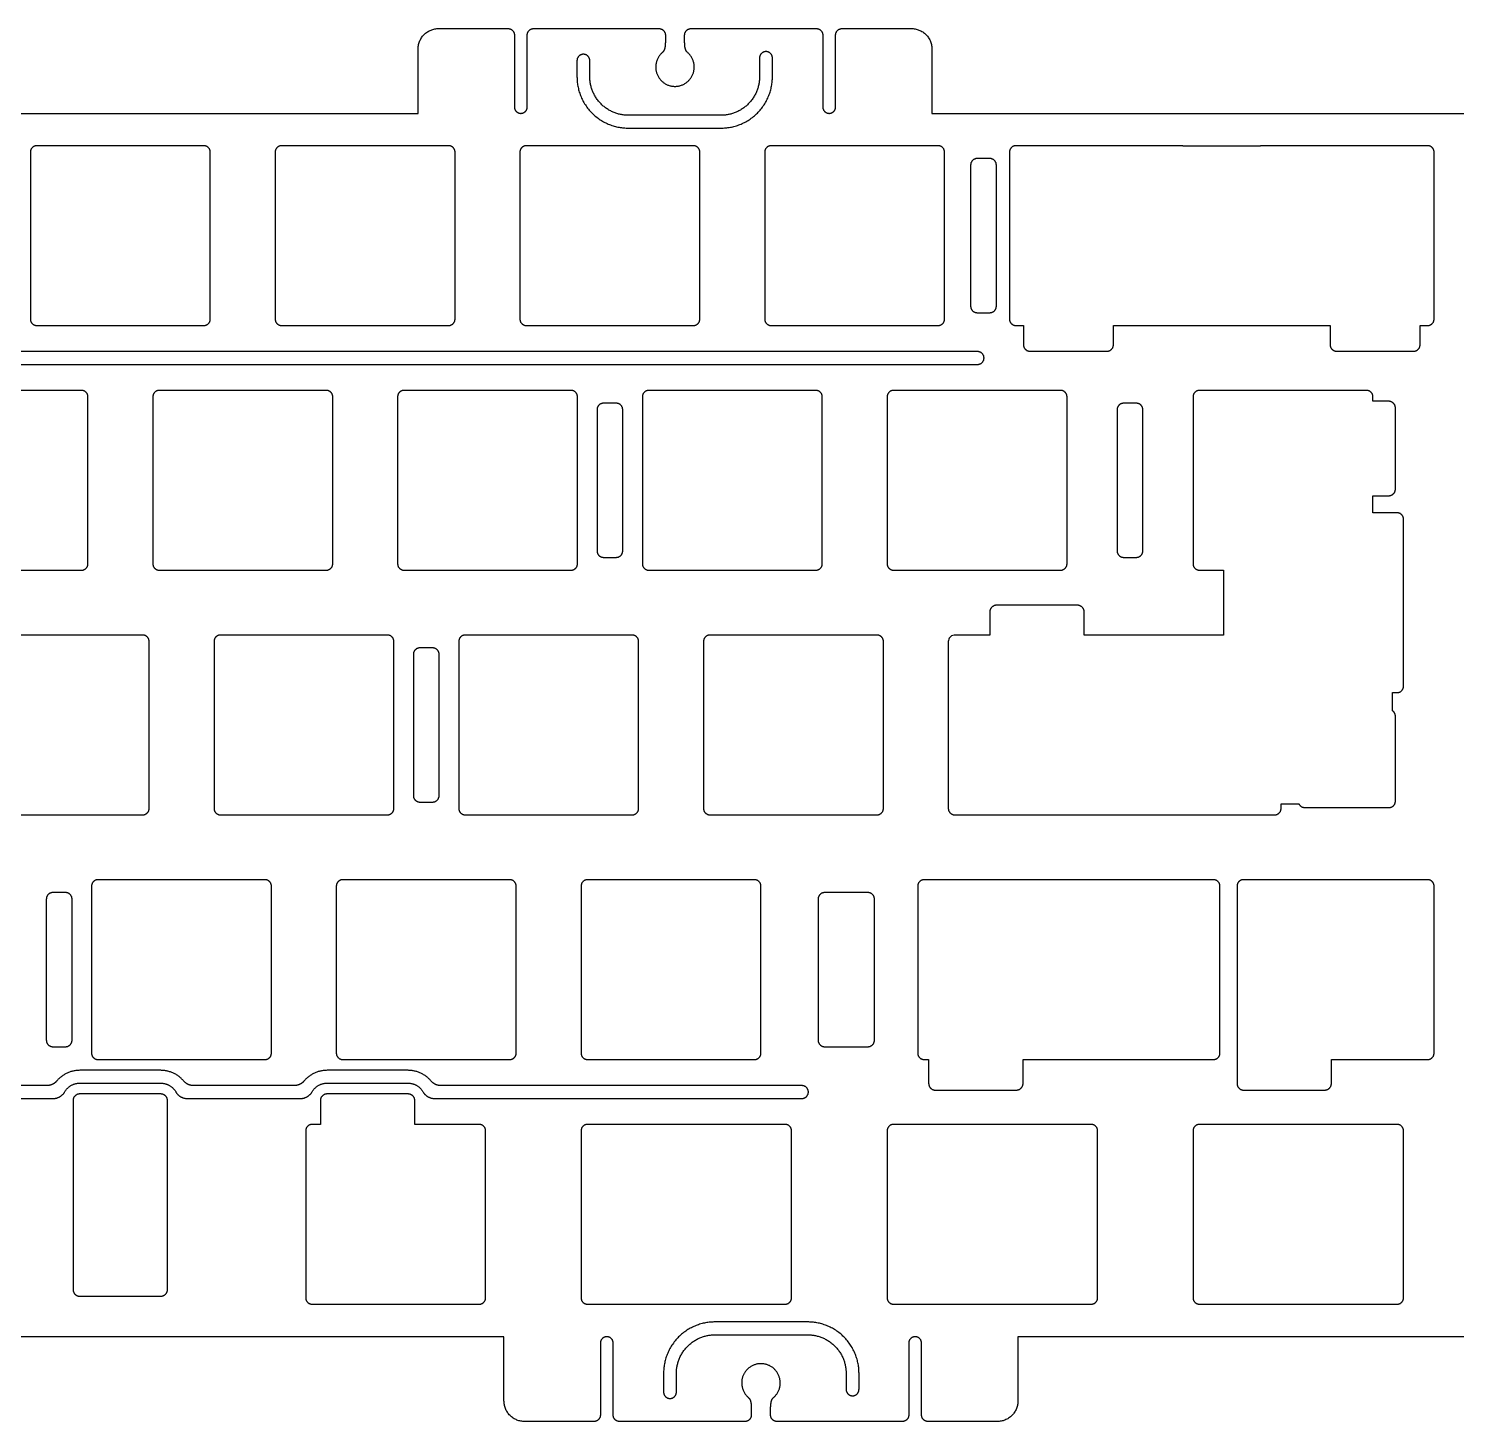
# Model space of a CAD drawing. Header units: millimetres. Extents: x 1 to 349, y 0 to 109.
# Drawn here: x 175 to 286.1, y 0.3 to 108.8 of the extents above; entities that cross this region are included whole.
import ezdxf

# ---------------------------------------------------------------- set-up
doc = ezdxf.new("R2010")
doc.units = ezdxf.units.MM
doc.layers.add('默认', color=7, linetype='Continuous', true_color=0x000000)

msp = doc.modelspace()

# ---------------------------------------------------------------- linework, layer by layer
at = {"layer": '默认', "color": 114, "true_color": 0x139b48}
for points in [[(146, 107.17), (146, 102.17), (205.31, 102.17), (205.31, 107.17)], [(245.31, 107.17), (245.31, 102.17), (303.3, 102.17), (303.3, 107.17)], [(264.84, 99.65), (270.89, 99.65)], [(264.84, 85.65), (270.89, 85.65)], [(280.86, 79.75), (279.63, 79.75), (279.63, 80.1)], [(281.51, 71.07), (279.63, 71.07), (279.63, 72.4), (280.86, 72.4)], [(266.13, 66.6), (268.01, 66.6), (268.01, 61.55)], [(281.16, 55.65), (281.16, 57.07), (281.51, 57.07)], [(272.48, 48.05), (272.48, 48.4), (273.87, 48.4)], [(244.7, 28.5), (245.05, 28.5), (245.05, 26.65)], [(252.4, 26.65), (252.4, 28.5), (267.22, 28.5)], [(276.4, 26.65), (276.4, 28.5), (283.89, 28.5)], [(197.71, 25.3), (197.71, 23.45), (197.07, 23.45)], [(210.07, 23.45), (205.06, 23.45), (205.06, 25.3)], [(197.07, 9.45), (210.07, 9.45)], [(212, 1.92), (212, 6.92), (209.94, 6.92), (197.2, 6.92), (186.31, 6.92), (177.96, 6.92), (90.99, 6.92), (77.84, 6.92), (57.97, 6.92), (57.97, 1.92)], [(294.09, 6.92), (252, 6.92), (252, 1.92)]]:
    msp.add_lwpolyline(points, dxfattribs=at)
for points, weights in [([(205.31, 107.17), (205.31, 108.77), (206.91, 108.77)], [1, 0.707106781187, 1]), ([(212.31, 108.77), (212.81, 108.77), (212.81, 108.27)], [1, 0.707106781187, 1]), ([(213.81, 108.27), (213.81, 108.77), (214.31, 108.77)], [1, 0.707106781185, 1]), ([(224.06, 108.77), (224.56, 108.77), (224.56, 108.27)], [1, 0.70710678119, 1]), ([(226.06, 108.27), (226.06, 108.77), (226.56, 108.77)], [1, 0.707106781186, 1]), ([(236.31, 108.77), (236.81, 108.77), (236.81, 108.27)], [1, 0.707106781186, 1]), ([(237.81, 108.27), (237.81, 108.77), (238.31, 108.77)], [1, 0.707106781187, 1]), ([(243.71, 108.77), (245.31, 108.77), (245.31, 107.17)], [1, 0.707106781187, 1]), ([(218.18, 106.77), (217.68, 106.77), (217.68, 106.27)], [1, 0.707106781186, 1]), ([(218.68, 106.27), (218.68, 106.77), (218.18, 106.77)], [1, 0.707106781186, 1]), ([(217.68, 105.02), (217.68, 101.02), (221.68, 101.02)], [1, 0.707106781189, 1]), ([(221.68, 102.02), (218.68, 102.02), (218.68, 105.02)], [1, 0.707106781189, 1]), ([(228.89, 101.02), (232.89, 101.02), (232.89, 105.02)], [1, 0.707106781184, 1]), ([(231.89, 105.02), (231.89, 102.02), (228.89, 102.02)], [1, 0.707106781184, 1]), ([(175.64, 99.65), (175.14, 99.65), (175.14, 99.15)], [1, 0.707106781187, 1]), ([(189.14, 99.15), (189.14, 99.65), (188.64, 99.65)], [1, 0.707106781189, 1]), ([(194.69, 99.65), (194.19, 99.65), (194.19, 99.15)], [1, 0.707106781186, 1]), ([(208.19, 99.15), (208.19, 99.65), (207.69, 99.65)], [1, 0.707106781186, 1]), ([(213.74, 99.65), (213.24, 99.65), (213.24, 99.15)], [1, 0.707106781186, 1]), ([(227.24, 99.15), (227.24, 99.65), (226.74, 99.65)], [1, 0.707106781188, 1]), ([(232.79, 99.65), (232.29, 99.65), (232.29, 99.15)], [1, 0.707106781187, 1]), ([(246.29, 99.15), (246.29, 99.65), (245.79, 99.65)], [1, 0.707106781189, 1]), ([(251.84, 99.65), (251.34, 99.65), (251.34, 99.15)], [1, 0.707106781186, 1]), ([(284.39, 99.15), (284.39, 99.65), (283.89, 99.65)], [1, 0.707106781189, 1]), ([(248.82, 98.65), (248.32, 98.65), (248.32, 98.15)], [1, 0.707106781186, 1]), ([(250.32, 98.15), (250.32, 98.65), (249.82, 98.65)], [1, 0.707106781186, 1]), ([(248.32, 87.15), (248.32, 86.65), (248.82, 86.65)], [1, 0.707106781186, 1]), ([(249.82, 86.65), (250.32, 86.65), (250.32, 87.15)], [1, 0.707106781186, 1]), ([(175.14, 86.15), (175.14, 85.65), (175.64, 85.65)], [1, 0.707106781185, 1]), ([(188.64, 85.65), (189.14, 85.65), (189.14, 86.15)], [1, 0.707106781186, 1]), ([(194.19, 86.15), (194.19, 85.65), (194.69, 85.65)], [1, 0.707106781184, 1]), ([(207.69, 85.65), (208.19, 85.65), (208.19, 86.15)], [1, 0.707106781186, 1]), ([(213.24, 86.15), (213.24, 85.65), (213.74, 85.65)], [1, 0.707106781186, 1]), ([(226.74, 85.65), (227.24, 85.65), (227.24, 86.15)], [1, 0.707106781185, 1]), ([(232.29, 86.15), (232.29, 85.65), (232.79, 85.65)], [1, 0.707106781188, 1]), ([(245.79, 85.65), (246.29, 85.65), (246.29, 86.15)], [1, 0.707106781187, 1]), ([(251.34, 86.15), (251.34, 85.65), (251.84, 85.65)], [1, 0.707106781186, 1]), ([(283.89, 85.65), (284.39, 85.65), (284.39, 86.15)], [1, 0.707106781187, 1]), ([(252.43, 84.15), (252.43, 83.65), (252.93, 83.65)], [1, 0.707106781183, 1]), ([(258.93, 83.65), (259.43, 83.65), (259.43, 84.15)], [1, 0.707106781189, 1]), ([(276.3, 84.15), (276.3, 83.65), (276.8, 83.65)], [1, 0.707106781185, 1]), ([(282.8, 83.65), (283.3, 83.65), (283.3, 84.15)], [1, 0.707106781188, 1]), ([(179.62, 80.1), (179.62, 80.6), (179.12, 80.6)], [1, 0.707106781187, 1]), ([(185.17, 80.6), (184.67, 80.6), (184.67, 80.1)], [1, 0.707106781186, 1]), ([(198.67, 80.1), (198.67, 80.6), (198.17, 80.6)], [1, 0.707106781187, 1]), ([(204.22, 80.6), (203.72, 80.6), (203.72, 80.1)], [1, 0.707106781186, 1]), ([(217.72, 80.1), (217.72, 80.6), (217.22, 80.6)], [1, 0.707106781188, 1]), ([(223.27, 80.6), (222.77, 80.6), (222.77, 80.1)], [1, 0.707106781187, 1]), ([(236.77, 80.1), (236.77, 80.6), (236.27, 80.6)], [1, 0.707106781189, 1]), ([(242.32, 80.6), (241.82, 80.6), (241.82, 80.1)], [1, 0.707106781184, 1]), ([(255.82, 80.1), (255.82, 80.6), (255.32, 80.6)], [1, 0.707106781188, 1]), ([(266.13, 80.6), (265.63, 80.6), (265.63, 80.1)], [1, 0.707106781186, 1]), ([(279.63, 80.1), (279.63, 80.6), (279.13, 80.6)], [1, 0.707106781187, 1]), ([(219.74, 79.6), (219.24, 79.6), (219.24, 79.1)], [1, 0.707106781186, 1]), ([(221.24, 79.1), (221.24, 79.6), (220.74, 79.6)], [1, 0.707106781186, 1]), ([(260.22, 79.6), (259.72, 79.6), (259.72, 79.1)], [1, 0.707106781184, 1]), ([(261.72, 79.1), (261.72, 79.6), (261.22, 79.6)], [1, 0.707106781187, 1]), ([(281.38, 79.22), (281.38, 79.75), (280.86, 79.75)], [1, 0.70710678119, 1]), ([(280.86, 72.4), (281.38, 72.4), (281.38, 72.92)], [1, 0.707106781184, 1]), ([(282.01, 70.57), (282.01, 71.07), (281.51, 71.07)], [1, 0.707106781184, 1]), ([(219.24, 68.1), (219.24, 67.6), (219.74, 67.6)], [1, 0.707106781187, 1]), ([(220.74, 67.6), (221.24, 67.6), (221.24, 68.1)], [1, 0.707106781186, 1]), ([(259.72, 68.1), (259.72, 67.6), (260.22, 67.6)], [1, 0.707106781188, 1]), ([(261.22, 67.6), (261.72, 67.6), (261.72, 68.1)], [1, 0.707106781186, 1]), ([(179.12, 66.6), (179.62, 66.6), (179.62, 67.1)], [1, 0.707106781185, 1]), ([(184.67, 67.1), (184.67, 66.6), (185.17, 66.6)], [1, 0.707106781186, 1]), ([(198.17, 66.6), (198.67, 66.6), (198.67, 67.1)], [1, 0.707106781185, 1]), ([(203.72, 67.1), (203.72, 66.6), (204.22, 66.6)], [1, 0.707106781184, 1]), ([(217.22, 66.6), (217.72, 66.6), (217.72, 67.1)], [1, 0.707106781188, 1]), ([(222.77, 67.1), (222.77, 66.6), (223.27, 66.6)], [1, 0.707106781183, 1]), ([(236.27, 66.6), (236.77, 66.6), (236.77, 67.1)], [1, 0.707106781186, 1]), ([(241.82, 67.1), (241.82, 66.6), (242.32, 66.6)], [1, 0.707106781185, 1]), ([(255.32, 66.6), (255.82, 66.6), (255.82, 67.1)], [1, 0.707106781186, 1]), ([(265.63, 67.1), (265.63, 66.6), (266.13, 66.6)], [1, 0.707106781185, 1]), ([(250.33, 63.87), (249.81, 63.87), (249.81, 63.35)], [1, 0.707106781182, 1]), ([(257.16, 63.35), (257.16, 63.87), (256.63, 63.87)], [1, 0.707106781188, 1]), ([(184.38, 61.05), (184.38, 61.55), (183.88, 61.55)], [1, 0.707106781186, 1]), ([(189.93, 61.55), (189.43, 61.55), (189.43, 61.05)], [1, 0.707106781187, 1]), ([(203.43, 61.05), (203.43, 61.55), (202.93, 61.55)], [1, 0.707106781186, 1]), ([(208.98, 61.55), (208.48, 61.55), (208.48, 61.05)], [1, 0.707106781187, 1]), ([(222.48, 61.05), (222.48, 61.55), (221.98, 61.55)], [1, 0.707106781186, 1]), ([(228.03, 61.55), (227.53, 61.55), (227.53, 61.05)], [1, 0.707106781186, 1]), ([(241.53, 61.05), (241.53, 61.55), (241.03, 61.55)], [1, 0.707106781187, 1]), ([(205.45, 60.55), (204.95, 60.55), (204.95, 60.05)], [1, 0.707106781186, 1]), ([(206.95, 60.05), (206.95, 60.55), (206.45, 60.55)], [1, 0.707106781187, 1]), ([(281.51, 57.07), (282.01, 57.07), (282.01, 57.57)], [1, 0.707106781188, 1]), ([(281.38, 55.22), (281.38, 55.5), (281.16, 55.65)], [1, 0.885846380322, 1]), ([(204.95, 49.05), (204.95, 48.55), (205.45, 48.55)], [1, 0.707106781186, 1]), ([(206.45, 48.55), (206.95, 48.55), (206.95, 49.05)], [1, 0.707106781187, 1]), ([(183.88, 47.55), (184.38, 47.55), (184.38, 48.05)], [1, 0.707106781185, 1]), ([(189.43, 48.05), (189.43, 47.55), (189.93, 47.55)], [1, 0.707106781186, 1]), ([(202.93, 47.55), (203.43, 47.55), (203.43, 48.05)], [1, 0.707106781187, 1]), ([(208.48, 48.05), (208.48, 47.55), (208.98, 47.55)], [1, 0.707106781186, 1]), ([(221.98, 47.55), (222.48, 47.55), (222.48, 48.05)], [1, 0.707106781186, 1]), ([(227.53, 48.05), (227.53, 47.55), (228.03, 47.55)], [1, 0.707106781183, 1]), ([(241.03, 47.55), (241.53, 47.55), (241.53, 48.05)], [1, 0.707106781186, 1]), ([(246.58, 48.05), (246.58, 47.55), (247.08, 47.55)], [1, 0.70710678119, 1]), ([(271.98, 47.55), (272.48, 47.55), (272.48, 48.05)], [1, 0.707106781188, 1]), ([(273.87, 48.4), (274.02, 48.12), (274.33, 48.12)], [1, 0.859274333929, 1]), ([(280.88, 48.12), (281.38, 48.12), (281.38, 48.62)], [1, 0.707106781188, 1]), ([(180.4, 42.5), (179.9, 42.5), (179.9, 42)], [1, 0.707106781188, 1]), ([(193.9, 42), (193.9, 42.5), (193.4, 42.5)], [1, 0.70710678119, 1]), ([(199.45, 42.5), (198.95, 42.5), (198.95, 42)], [1, 0.707106781186, 1]), ([(212.95, 42), (212.95, 42.5), (212.45, 42.5)], [1, 0.707106781189, 1]), ([(218.5, 42.5), (218, 42.5), (218, 42)], [1, 0.707106781185, 1]), ([(232, 42), (232, 42.5), (231.5, 42.5)], [1, 0.707106781188, 1]), ([(244.7, 42.5), (244.2, 42.5), (244.2, 42)], [1, 0.707106781186, 1]), ([(267.72, 42), (267.72, 42.5), (267.22, 42.5)], [1, 0.707106781187, 1]), ([(269.55, 42.5), (269.05, 42.5), (269.05, 42)], [1, 0.707106781189, 1]), ([(284.39, 42), (284.39, 42.5), (283.89, 42.5)], [1, 0.707106781187, 1]), ([(176.88, 41.5), (176.38, 41.5), (176.38, 41)], [1, 0.707106781187, 1]), ([(178.38, 41), (178.38, 41.5), (177.88, 41.5)], [1, 0.707106781186, 1]), ([(236.95, 41.5), (236.45, 41.5), (236.45, 41)], [1, 0.707106781187, 1]), ([(240.83, 41), (240.83, 41.5), (240.33, 41.5)], [1, 0.707106781188, 1]), ([(176.38, 30), (176.38, 29.5), (176.88, 29.5)], [1, 0.707106781187, 1]), ([(177.88, 29.5), (178.38, 29.5), (178.38, 30)], [1, 0.707106781187, 1]), ([(179.9, 29), (179.9, 28.5), (180.4, 28.5)], [1, 0.707106781185, 1]), ([(193.4, 28.5), (193.9, 28.5), (193.9, 29)], [1, 0.707106781188, 1]), ([(198.95, 29), (198.95, 28.5), (199.45, 28.5)], [1, 0.707106781184, 1]), ([(212.45, 28.5), (212.95, 28.5), (212.95, 29)], [1, 0.707106781185, 1]), ([(218, 29), (218, 28.5), (218.5, 28.5)], [1, 0.707106781184, 1]), ([(231.5, 28.5), (232, 28.5), (232, 29)], [1, 0.707106781185, 1]), ([(236.45, 30), (236.45, 29.5), (236.95, 29.5)], [1, 0.707106781186, 1]), ([(240.33, 29.5), (240.83, 29.5), (240.83, 30)], [1, 0.707106781189, 1]), ([(244.2, 29), (244.2, 28.5), (244.7, 28.5)], [1, 0.707106781184, 1]), ([(267.22, 28.5), (267.72, 28.5), (267.72, 29)], [1, 0.707106781177, 1]), ([(283.89, 28.5), (284.39, 28.5), (284.39, 29)], [1, 0.707106781188, 1]), ([(177.18, 26.82), (176.88, 26.47), (176.42, 26.47)], [1, 0.907435902264, 1]), ([(178.98, 27.66), (177.89, 27.66), (177.18, 26.82)], [1, 0.907435902264, 1]), ([(187.08, 26.82), (186.38, 27.66), (185.28, 27.66)], [1, 0.907435902264, 1]), ([(187.85, 26.47), (187.38, 26.47), (187.08, 26.82)], [1, 0.907435902263, 1]), ([(196.43, 26.82), (196.13, 26.47), (195.67, 26.47)], [1, 0.907435902263, 1]), ([(198.23, 27.66), (197.14, 27.66), (196.43, 26.82)], [1, 0.907435902264, 1]), ([(206.33, 26.82), (205.62, 27.66), (204.53, 27.66)], [1, 0.907435902263, 1]), ([(207.09, 26.47), (206.63, 26.47), (206.33, 26.82)], [1, 0.907435902264, 1]), ([(176.93, 25.47), (177.51, 25.47), (177.8, 25.97)], [1, 0.865268553555, 1]), ([(177.8, 25.97), (178.19, 26.66), (178.98, 26.66)], [1, 0.865268553556, 1]), ([(178.98, 25.82), (178.46, 25.82), (178.46, 25.3)], [1, 0.707106781187, 1]), ([(185.28, 26.66), (186.07, 26.66), (186.47, 25.97)], [1, 0.865268553556, 1]), ([(185.81, 25.3), (185.81, 25.82), (185.28, 25.82)], [1, 0.707106781187, 1]), ([(186.47, 25.97), (186.75, 25.47), (187.33, 25.47)], [1, 0.865268553555, 1]), ([(196.18, 25.47), (196.76, 25.47), (197.05, 25.97)], [1, 0.865268553555, 1]), ([(197.05, 25.97), (197.44, 26.66), (198.23, 26.66)], [1, 0.865268553556, 1]), ([(198.23, 25.82), (197.71, 25.82), (197.71, 25.3)], [1, 0.707106781186, 1]), ([(204.53, 26.66), (205.32, 26.66), (205.71, 25.97)], [1, 0.865268553556, 1]), ([(205.06, 25.3), (205.06, 25.82), (204.53, 25.82)], [1, 0.707106781187, 1]), ([(205.71, 25.97), (206, 25.47), (206.58, 25.47)], [1, 0.865268553554, 1]), ([(245.05, 26.65), (245.05, 26.12), (245.57, 26.12)], [1, 0.707106781182, 1]), ([(251.87, 26.12), (252.4, 26.12), (252.4, 26.65)], [1, 0.707106781189, 1]), ([(269.05, 26.65), (269.05, 26.12), (269.57, 26.12)], [1, 0.707106781189, 1]), ([(275.87, 26.12), (276.4, 26.12), (276.4, 26.65)], [1, 0.707106781185, 1]), ([(197.07, 23.45), (196.57, 23.45), (196.57, 22.95)], [1, 0.707106781187, 1]), ([(210.57, 22.95), (210.57, 23.45), (210.07, 23.45)], [1, 0.707106781187, 1]), ([(218.5, 23.45), (218, 23.45), (218, 22.95)], [1, 0.707106781188, 1]), ([(234.38, 22.95), (234.38, 23.45), (233.88, 23.45)], [1, 0.707106781186, 1]), ([(242.32, 23.45), (241.82, 23.45), (241.82, 22.95)], [1, 0.707106781183, 1]), ([(258.2, 22.95), (258.2, 23.45), (257.7, 23.45)], [1, 0.707106781184, 1]), ([(266.13, 23.45), (265.63, 23.45), (265.63, 22.95)], [1, 0.707106781188, 1]), ([(282.01, 22.95), (282.01, 23.45), (281.51, 23.45)], [1, 0.707106781186, 1]), ([(178.46, 10.6), (178.46, 10.07), (178.98, 10.07)], [1, 0.707106781187, 1]), ([(185.28, 10.07), (185.81, 10.07), (185.81, 10.6)], [1, 0.707106781185, 1]), ([(196.57, 9.95), (196.57, 9.45), (197.07, 9.45)], [1, 0.707106781185, 1]), ([(210.07, 9.45), (210.57, 9.45), (210.57, 9.95)], [1, 0.707106781185, 1]), ([(218, 9.95), (218, 9.45), (218.5, 9.45)], [1, 0.707106781184, 1]), ([(233.88, 9.45), (234.38, 9.45), (234.38, 9.95)], [1, 0.707106781184, 1]), ([(241.82, 9.95), (241.82, 9.45), (242.32, 9.45)], [1, 0.707106781181, 1]), ([(257.7, 9.45), (258.2, 9.45), (258.2, 9.95)], [1, 0.707106781182, 1]), ([(265.63, 9.95), (265.63, 9.45), (266.13, 9.45)], [1, 0.707106781187, 1]), ([(281.51, 9.45), (282.01, 9.45), (282.01, 9.95)], [1, 0.707106781184, 1]), ([(228.42, 8.07), (224.42, 8.07), (224.42, 4.07)], [1, 0.707106781184, 1]), ([(239.63, 4.07), (239.63, 8.07), (235.63, 8.07)], [1, 0.707106781189, 1]), ([(225.42, 4.07), (225.42, 7.07), (228.42, 7.07)], [1, 0.707106781184, 1]), ([(235.63, 7.07), (238.63, 7.07), (238.63, 4.07)], [1, 0.707106781189, 1]), ([(238.63, 2.82), (238.63, 2.32), (239.13, 2.32)], [1, 0.707106781187, 1]), ([(239.13, 2.32), (239.63, 2.32), (239.63, 2.82)], [1, 0.707106781187, 1]), ([(213.6, 0.32), (212, 0.32), (212, 1.92)], [1, 0.707106781188, 1]), ([(252, 1.92), (252, 0.32), (250.4, 0.32)], [1, 0.707106781187, 1]), ([(219.5, 0.82), (219.5, 0.32), (219, 0.32)], [1, 0.707106781186, 1]), ([(221, 0.32), (220.5, 0.32), (220.5, 0.82)], [1, 0.707106781187, 1]), ([(231.25, 0.82), (231.25, 0.32), (230.75, 0.32)], [1, 0.707106781188, 1]), ([(233.25, 0.32), (232.75, 0.32), (232.75, 0.82)], [1, 0.70710678119, 1]), ([(243.5, 0.82), (243.5, 0.32), (243, 0.32)], [1, 0.707106781186, 1]), ([(245, 0.32), (244.5, 0.32), (244.5, 0.82)], [1, 0.707106781186, 1])]:
    msp.add_rational_spline(points, weights, degree=2, dxfattribs=at)
for points, degree in [([(206.91, 108.77), (208.71, 108.77), (210.51, 108.77), (212.31, 108.77)], 3), ([(212.81, 108.27), (212.81, 106.41), (212.81, 104.54), (212.81, 102.67)], 3), ([(213.81, 102.67), (213.81, 104.54), (213.81, 106.41), (213.81, 108.27)], 3), ([(214.31, 108.77), (217.56, 108.77), (220.81, 108.77), (224.06, 108.77)], 3), ([(224.56, 108.27), (224.56, 108.11), (224.56, 107.94), (224.56, 107.77)], 3), ([(226.06, 107.77), (226.06, 107.94), (226.06, 108.11), (226.06, 108.27)], 3), ([(226.56, 108.77), (229.81, 108.77), (233.06, 108.77), (236.31, 108.77)], 3), ([(236.81, 108.27), (236.81, 106.41), (236.81, 104.54), (236.81, 102.67)], 3), ([(237.81, 102.67), (237.81, 104.54), (237.81, 106.41), (237.81, 108.27)], 3), ([(238.31, 108.77), (240.11, 108.77), (241.91, 108.77), (243.71, 108.77)], 3), ([(217.68, 106.27), (217.68, 105.65), (217.68, 105.02)], 2), ([(218.68, 105.02), (218.68, 105.65), (218.68, 106.27)], 2), ([(231.89, 106.48), (231.89, 105.75), (231.89, 105.02)], 2), ([(232.89, 105.02), (232.89, 105.75), (232.89, 106.48)], 2), ([(228.89, 102.02), (225.28, 102.02), (221.68, 102.02)], 2), ([(221.68, 101.02), (225.28, 101.02), (228.89, 101.02)], 2), ([(175.14, 99.15), (175.14, 92.65), (175.14, 86.15)], 2), ([(188.64, 99.65), (182.14, 99.65), (175.64, 99.65)], 2), ([(189.14, 86.15), (189.14, 92.65), (189.14, 99.15)], 2), ([(194.19, 99.15), (194.19, 92.65), (194.19, 86.15)], 2), ([(207.69, 99.65), (201.19, 99.65), (194.69, 99.65)], 2), ([(208.19, 86.15), (208.19, 92.65), (208.19, 99.15)], 2), ([(213.24, 99.15), (213.24, 92.65), (213.24, 86.15)], 2), ([(226.74, 99.65), (220.24, 99.65), (213.74, 99.65)], 2), ([(227.24, 86.15), (227.24, 92.65), (227.24, 99.15)], 2), ([(232.29, 99.15), (232.29, 92.65), (232.29, 86.15)], 2), ([(245.79, 99.65), (239.29, 99.65), (232.79, 99.65)], 2), ([(246.29, 86.15), (246.29, 92.65), (246.29, 99.15)], 2), ([(251.34, 99.15), (251.34, 92.65), (251.34, 86.15)], 2), ([(264.84, 99.65), (258.34, 99.65), (251.84, 99.65)], 2), ([(283.89, 99.65), (277.39, 99.65), (270.89, 99.65)], 2), ([(284.39, 86.15), (284.39, 92.65), (284.39, 99.15)], 2), ([(248.32, 98.15), (248.32, 92.65), (248.32, 87.15)], 2), ([(249.82, 98.65), (249.32, 98.65), (248.82, 98.65)], 2), ([(250.32, 87.15), (250.32, 92.65), (250.32, 98.15)], 2), ([(175.64, 85.65), (182.14, 85.65), (188.64, 85.65)], 2), ([(194.69, 85.65), (201.19, 85.65), (207.69, 85.65)], 2), ([(213.74, 85.65), (220.24, 85.65), (226.74, 85.65)], 2), ([(232.79, 85.65), (239.29, 85.65), (245.79, 85.65)], 2), ([(248.82, 86.65), (249.32, 86.65), (249.82, 86.65)], 2), ([(251.84, 85.65), (252.13, 85.65), (252.43, 85.65)], 2), ([(252.43, 85.65), (252.43, 84.9), (252.43, 84.15)], 2), ([(259.43, 84.15), (259.43, 84.9), (259.43, 85.65)], 2), ([(259.43, 85.65), (262.13, 85.65), (264.84, 85.65)], 2), ([(270.89, 85.65), (273.6, 85.65), (276.3, 85.65)], 2), ([(276.3, 85.65), (276.3, 84.9), (276.3, 84.15)], 2), ([(283.3, 84.15), (283.3, 84.9), (283.3, 85.65)], 2), ([(283.3, 85.65), (283.6, 85.65), (283.89, 85.65)], 2), ([(248.86, 83.62), (134.79, 83.62), (20.72, 83.62)], 2), ([(252.93, 83.65), (255.93, 83.65), (258.93, 83.65)], 2), ([(276.8, 83.65), (279.8, 83.65), (282.8, 83.65)], 2), ([(20.72, 82.62), (134.79, 82.62), (248.86, 82.62)], 2), ([(179.12, 80.6), (172.62, 80.6), (166.12, 80.6)], 2), ([(179.62, 67.1), (179.62, 73.6), (179.62, 80.1)], 2), ([(184.67, 80.1), (184.67, 73.6), (184.67, 67.1)], 2), ([(198.17, 80.6), (191.67, 80.6), (185.17, 80.6)], 2), ([(198.67, 67.1), (198.67, 73.6), (198.67, 80.1)], 2), ([(203.72, 80.1), (203.72, 73.6), (203.72, 67.1)], 2), ([(217.22, 80.6), (210.72, 80.6), (204.22, 80.6)], 2), ([(217.72, 67.1), (217.72, 73.6), (217.72, 80.1)], 2), ([(222.77, 80.1), (222.77, 73.6), (222.77, 67.1)], 2), ([(236.27, 80.6), (229.77, 80.6), (223.27, 80.6)], 2), ([(236.77, 67.1), (236.77, 73.6), (236.77, 80.1)], 2), ([(241.82, 80.1), (241.82, 73.6), (241.82, 67.1)], 2), ([(255.32, 80.6), (248.82, 80.6), (242.32, 80.6)], 2), ([(255.82, 67.1), (255.82, 73.6), (255.82, 80.1)], 2), ([(265.63, 80.1), (265.63, 75.76), (265.63, 71.43), (265.63, 67.1)], 3), ([(279.13, 80.6), (274.79, 80.6), (270.46, 80.6), (266.13, 80.6)], 3), ([(219.24, 79.1), (219.24, 73.6), (219.24, 68.1)], 2), ([(220.74, 79.6), (220.24, 79.6), (219.74, 79.6)], 2), ([(221.24, 68.1), (221.24, 73.6), (221.24, 79.1)], 2), ([(259.72, 79.1), (259.72, 73.6), (259.72, 68.1)], 2), ([(261.22, 79.6), (260.72, 79.6), (260.22, 79.6)], 2), ([(261.72, 68.1), (261.72, 73.6), (261.72, 79.1)], 2), ([(281.38, 72.92), (281.38, 75.02), (281.38, 77.12), (281.38, 79.22)], 3), ([(282.01, 57.57), (282.01, 61.91), (282.01, 66.24), (282.01, 70.57)], 3), ([(219.74, 67.6), (220.24, 67.6), (220.74, 67.6)], 2), ([(260.22, 67.6), (260.72, 67.6), (261.22, 67.6)], 2), ([(166.12, 66.6), (172.62, 66.6), (179.12, 66.6)], 2), ([(185.17, 66.6), (191.67, 66.6), (198.17, 66.6)], 2), ([(204.22, 66.6), (210.72, 66.6), (217.22, 66.6)], 2), ([(223.27, 66.6), (229.77, 66.6), (236.27, 66.6)], 2), ([(242.32, 66.6), (248.82, 66.6), (255.32, 66.6)], 2), ([(249.81, 63.35), (249.81, 62.75), (249.81, 62.15), (249.81, 61.55)], 3), ([(256.63, 63.87), (254.53, 63.87), (252.43, 63.87), (250.33, 63.87)], 3), ([(257.16, 61.55), (257.16, 62.15), (257.16, 62.75), (257.16, 63.35)], 3), ([(183.88, 61.55), (177.38, 61.55), (170.88, 61.55)], 2), ([(202.93, 61.55), (196.43, 61.55), (189.93, 61.55)], 2), ([(221.98, 61.55), (215.48, 61.55), (208.98, 61.55)], 2), ([(241.03, 61.55), (234.53, 61.55), (228.03, 61.55)], 2), ([(268.01, 61.55), (265.19, 61.55), (261.57, 61.55), (257.16, 61.55)], 3), ([(184.38, 48.05), (184.38, 54.55), (184.38, 61.05)], 2), ([(189.43, 61.05), (189.43, 54.55), (189.43, 48.05)], 2), ([(203.43, 48.05), (203.43, 54.55), (203.43, 61.05)], 2), ([(204.95, 60.05), (204.95, 54.55), (204.95, 49.05)], 2), ([(206.45, 60.55), (205.95, 60.55), (205.45, 60.55)], 2), ([(206.95, 49.05), (206.95, 54.55), (206.95, 60.05)], 2), ([(208.48, 61.05), (208.48, 54.55), (208.48, 48.05)], 2), ([(222.48, 48.05), (222.48, 54.55), (222.48, 61.05)], 2), ([(227.53, 61.05), (227.53, 54.55), (227.53, 48.05)], 2), ([(241.53, 48.05), (241.53, 54.55), (241.53, 61.05)], 2), ([(246.58, 61.05), (246.58, 56.71), (246.58, 52.38), (246.58, 48.05)], 3), ([(281.38, 48.62), (281.38, 50.82), (281.38, 53.02), (281.38, 55.22)], 3), ([(205.45, 48.55), (205.95, 48.55), (206.45, 48.55)], 2), ([(274.33, 48.12), (276.52, 48.12), (278.7, 48.12), (280.88, 48.12)], 3), ([(170.88, 47.55), (177.38, 47.55), (183.88, 47.55)], 2), ([(189.93, 47.55), (196.43, 47.55), (202.93, 47.55)], 2), ([(208.98, 47.55), (215.48, 47.55), (221.98, 47.55)], 2), ([(228.03, 47.55), (234.53, 47.55), (241.03, 47.55)], 2), ([(247.08, 47.55), (259.35, 47.55), (267.65, 47.55), (271.98, 47.55)], 3), ([(193.4, 42.5), (186.9, 42.5), (180.4, 42.5)], 2), ([(212.45, 42.5), (205.95, 42.5), (199.45, 42.5)], 2), ([(231.5, 42.5), (225, 42.5), (218.5, 42.5)], 2), ([(267.22, 42.5), (255.96, 42.5), (244.7, 42.5)], 2), ([(283.89, 42.5), (276.72, 42.5), (269.55, 42.5)], 2), ([(177.88, 41.5), (177.38, 41.5), (176.88, 41.5)], 2), ([(179.9, 42), (179.9, 35.5), (179.9, 29)], 2), ([(193.9, 29), (193.9, 35.5), (193.9, 42)], 2), ([(198.95, 42), (198.95, 35.5), (198.95, 29)], 2), ([(212.95, 29), (212.95, 35.5), (212.95, 42)], 2), ([(218, 42), (218, 35.5), (218, 29)], 2), ([(232, 29), (232, 35.5), (232, 42)], 2), ([(240.33, 41.5), (237.45, 41.5), (236.95, 41.5)], 2), ([(244.2, 42), (244.2, 35.5), (244.2, 29)], 2), ([(267.72, 29), (267.72, 35.5), (267.72, 42)], 2), ([(269.05, 42), (269.05, 34.32), (269.05, 26.65)], 2), ([(284.39, 29), (284.39, 35.5), (284.39, 42)], 2), ([(176.38, 41), (176.38, 35.5), (176.38, 30)], 2), ([(178.38, 30), (178.38, 35.5), (178.38, 41)], 2), ([(236.45, 41), (236.45, 35.5), (236.45, 30)], 2), ([(240.83, 30), (240.83, 35.5), (240.83, 41)], 2), ([(176.88, 29.5), (177.38, 29.5), (177.88, 29.5)], 2), ([(236.95, 29.5), (237.45, 29.5), (240.33, 29.5)], 2), ([(180.4, 28.5), (186.9, 28.5), (193.4, 28.5)], 2), ([(199.45, 28.5), (205.95, 28.5), (212.45, 28.5)], 2), ([(218.5, 28.5), (225, 28.5), (231.5, 28.5)], 2), ([(185.28, 27.66), (182.13, 27.66), (178.98, 27.66)], 2), ([(204.53, 27.66), (201.38, 27.66), (198.23, 27.66)], 2), ([(176.42, 26.47), (134.47, 26.47), (92.53, 26.47)], 2), ([(178.98, 26.66), (182.13, 26.66), (185.28, 26.66)], 2), ([(185.28, 25.82), (182.13, 25.82), (178.98, 25.82)], 2), ([(195.67, 26.47), (191.76, 26.47), (187.85, 26.47)], 2), ([(198.23, 26.66), (201.38, 26.66), (204.53, 26.66)], 2), ([(204.53, 25.82), (201.38, 25.82), (198.23, 25.82)], 2), ([(235.19, 26.47), (221.14, 26.47), (207.09, 26.47)], 2), ([(245.57, 26.12), (248.72, 26.12), (251.87, 26.12)], 2), ([(269.57, 26.12), (272.72, 26.12), (275.87, 26.12)], 2), ([(92.01, 25.47), (134.47, 25.47), (176.93, 25.47)], 2), ([(178.46, 25.3), (178.46, 17.95), (178.46, 10.6)], 2), ([(185.81, 10.6), (185.81, 17.95), (185.81, 25.3)], 2), ([(187.33, 25.47), (191.76, 25.47), (196.18, 25.47)], 2), ([(206.58, 25.47), (220.88, 25.47), (235.19, 25.47)], 2), ([(233.88, 23.45), (226.19, 23.45), (218.5, 23.45)], 2), ([(257.7, 23.45), (250.01, 23.45), (242.32, 23.45)], 2), ([(281.51, 23.45), (273.82, 23.45), (266.13, 23.45)], 2), ([(196.57, 22.95), (196.57, 16.45), (196.57, 9.95)], 2), ([(210.57, 9.95), (210.57, 16.45), (210.57, 22.95)], 2), ([(218, 22.95), (218, 16.45), (218, 9.95)], 2), ([(234.38, 9.95), (234.38, 16.45), (234.38, 22.95)], 2), ([(241.82, 22.95), (241.82, 16.45), (241.82, 9.95)], 2), ([(258.2, 9.95), (258.2, 16.45), (258.2, 22.95)], 2), ([(265.63, 22.95), (265.63, 16.45), (265.63, 9.95)], 2), ([(282.01, 9.95), (282.01, 16.45), (282.01, 22.95)], 2), ([(178.98, 10.07), (182.13, 10.07), (185.28, 10.07)], 2), ([(218.5, 9.45), (226.19, 9.45), (233.88, 9.45)], 2), ([(242.32, 9.45), (250.01, 9.45), (257.7, 9.45)], 2), ([(266.13, 9.45), (273.82, 9.45), (281.51, 9.45)], 2), ([(235.63, 8.07), (232.03, 8.07), (228.42, 8.07)], 2), ([(228.42, 7.07), (232.03, 7.07), (235.63, 7.07)], 2), ([(219.5, 6.42), (219.5, 4.56), (219.5, 2.69), (219.5, 0.82)], 3), ([(220.5, 0.82), (220.5, 2.69), (220.5, 4.56), (220.5, 6.42)], 3), ([(243.5, 6.42), (243.5, 4.56), (243.5, 2.69), (243.5, 0.82)], 3), ([(244.5, 0.82), (244.5, 2.69), (244.5, 4.56), (244.5, 6.42)], 3), ([(224.42, 4.07), (224.42, 3.34), (224.42, 2.61)], 2), ([(225.42, 2.61), (225.42, 3.34), (225.42, 4.07)], 2), ([(238.63, 4.07), (238.63, 3.45), (238.63, 2.82)], 2), ([(239.63, 2.82), (239.63, 3.45), (239.63, 4.07)], 2), ([(231.25, 1.32), (231.25, 1.16), (231.25, 0.99), (231.25, 0.82)], 3), ([(232.75, 0.82), (232.75, 0.99), (232.75, 1.16), (232.75, 1.32)], 3), ([(219, 0.32), (217.2, 0.32), (215.4, 0.32), (213.6, 0.32)], 3), ([(230.75, 0.32), (227.5, 0.32), (224.25, 0.32), (221, 0.32)], 3), ([(243, 0.32), (239.75, 0.32), (236.5, 0.32), (233.25, 0.32)], 3), ([(250.4, 0.32), (248.6, 0.32), (246.8, 0.32), (245, 0.32)], 3)]:
    msp.add_open_spline(points, degree=degree, dxfattribs=at)
for points, weights, degree, knots in [([(224.34, 106.92), (223.54, 106.24), (223.9, 105.26), (224.26, 104.27), (225.31, 104.27), (226.36, 104.28), (226.72, 105.27), (227.07, 106.26), (226.26, 106.93)], [1, 0.818725270994, 1, 0.818725270994, 1, 0.818725270994, 1, 0.818725270994, 1], 2, [1271.488428, 1271.488428, 1271.488428, 1273.592377, 1273.592377, 1275.696327, 1275.696327, 1277.800276, 1277.800276, 1279.904225, 1279.904225, 1279.904225]), ([(224.56, 107.77), (224.56, 107.66), (224.55, 107.54), (224.54, 107.42), (224.52, 107.24), (224.47, 107.03), (224.34, 106.92)], [1, 0.998120795368, 0.997367590629, 0.997750237855, 0.998499595626, 0.9992495162, 1], 3, [1270.136871, 1270.136871, 1270.136871, 1270.136871, 1270.653425, 1270.653425, 1270.653425, 1271.488428, 1271.488428, 1271.488428, 1271.488428]), ([(226.26, 106.93), (226.17, 107.01), (226.12, 107.17), (226.09, 107.3), (226.07, 107.46), (226.06, 107.61), (226.06, 107.77)], [1, 0.9992495162, 0.998499595626, 0.997750237855, 0.996406219759, 0.997163778599, 1], 3, [1279.904225, 1279.904225, 1279.904225, 1279.904225, 1280.6012, 1280.6012, 1280.6012, 1281.381351, 1281.381351, 1281.381351, 1281.381351]), ([(232.89, 106.48), (232.89, 106.98), (232.39, 106.98), (231.89, 106.98), (231.89, 106.48)], [1, 0.707106781186, 1, 0.707106781186, 1], 2, [122.117524, 122.117524, 122.117524, 123.117524, 123.117524, 124.117524, 124.117524, 124.117524]), ([(212.81, 102.67), (212.81, 102.17), (213.31, 102.17), (213.81, 102.17), (213.81, 102.67)], [1, 0.707106781187, 1, 0.707106781187, 1], 2, [1250.286871, 1250.286871, 1250.286871, 1251.286871, 1251.286871, 1252.286871, 1252.286871, 1252.286871]), ([(236.81, 102.67), (236.81, 102.17), (237.31, 102.17), (237.81, 102.17), (237.81, 102.67)], [1, 0.707106781187, 1, 0.707106781187, 1], 2, [1299.231351, 1299.231351, 1299.231351, 1300.231351, 1300.231351, 1301.231351, 1301.231351, 1301.231351]), ([(248.86, 82.62), (249.36, 82.62), (249.36, 83.12), (249.36, 83.62), (248.86, 83.62)], [1, 0.707106781187, 1, 0.707106781187, 1], 2, [918.574, 918.574, 918.574, 919.574, 919.574, 920.574, 920.574, 920.574]), ([(235.19, 25.47), (235.69, 25.47), (235.69, 25.97), (235.69, 26.47), (235.19, 26.47)], [1, 0.707106781187, 1, 0.707106781187, 1], 2, [1163.631945, 1163.631945, 1163.631945, 1164.631945, 1164.631945, 1165.631945, 1165.631945, 1165.631945]), ([(220.5, 6.42), (220.5, 6.92), (220, 6.92), (219.5, 6.92), (219.5, 6.42)], [1, 0.707106781186, 1, 0.707106781186, 1], 2, [864.595725, 864.595725, 864.595725, 865.595725, 865.595725, 866.595725, 866.595725, 866.595725]), ([(244.5, 6.42), (244.5, 6.92), (244, 6.92), (243.5, 6.92), (243.5, 6.42)], [1, 0.707106781186, 1, 0.707106781186, 1], 2, [815.651245, 815.651245, 815.651245, 816.651245, 816.651245, 817.651245, 817.651245, 817.651245]), ([(232.96, 2.17), (233.77, 2.84), (233.41, 3.83), (233.06, 4.82), (232.01, 4.82), (230.96, 4.83), (230.59, 3.84), (230.23, 2.85), (231.04, 2.17)], [1, 0.818725270994, 1, 0.818725270994, 1, 0.818725270994, 1, 0.818725270994, 1], 2, [836.978371, 836.978371, 836.978371, 839.08232, 839.08232, 841.186269, 841.186269, 843.290218, 843.290218, 845.394168, 845.394168, 845.394168]), ([(224.42, 2.61), (224.42, 2.11), (224.92, 2.11), (225.42, 2.11), (225.42, 2.61)], [1, 0.707106781186, 1, 0.707106781186, 1], 2, [122.117524, 122.117524, 122.117524, 123.117524, 123.117524, 124.117524, 124.117524, 124.117524]), ([(231.04, 2.17), (231.16, 2.07), (231.21, 1.85), (231.23, 1.67), (231.25, 1.56), (231.25, 1.44), (231.25, 1.32)], [1, 0.998499595626, 0.997001442466, 0.995505537141, 0.995871135934, 0.99737172188, 1], 3, [845.394168, 845.394168, 845.394168, 845.394168, 846.22917, 846.22917, 846.22917, 846.745725, 846.745725, 846.745725, 846.745725]), ([(232.75, 1.32), (232.75, 1.48), (232.77, 1.64), (232.79, 1.8), (232.81, 1.93), (232.87, 2.09), (232.96, 2.17)], [1, 0.996415423337, 0.994911207509, 0.995505537141, 0.997001442466, 0.998499595626, 1], 3, [835.501245, 835.501245, 835.501245, 835.501245, 836.281396, 836.281396, 836.281396, 836.978371, 836.978371, 836.978371, 836.978371])]:
    msp.add_rational_spline(points, weights, degree=degree, knots=knots, dxfattribs=at)
msp.add_open_spline([(249.81, 61.55), (249.65, 61.55), (249.49, 61.55), (249.33, 61.55), (249.18, 61.55), (249.03, 61.55), (248.89, 61.55), (248.73, 61.55), (248.56, 61.55), (248.4, 61.55), (248.32, 61.55), (248.25, 61.55), (248.17, 61.55), (248.1, 61.55), (248.02, 61.55), (247.95, 61.55), (247.87, 61.55), (247.79, 61.55), (247.7, 61.55), (247.62, 61.55), (247.54, 61.55), (247.46, 61.55), (247.38, 61.55), (247.3, 61.54), (247.22, 61.55), (247.16, 61.55), (247.09, 61.55), (247.03, 61.54), (246.97, 61.54), (246.9, 61.52), (246.84, 61.49), (246.79, 61.46), (246.74, 61.42), (246.69, 61.37), (246.62, 61.28), (246.58, 61.16), (246.58, 61.05)], degree=3, knots=[-2855.63333, -2855.63333, -2855.63333, -2855.63333, -2855.155091, -2855.155091, -2855.155091, -2854.712249, -2854.712249, -2854.712249, -2854.227694, -2854.227694, -2854.227694, -2853.992209, -2853.992209, -2853.992209, -2853.779048, -2853.779048, -2853.779048, -2853.525815, -2853.525815, -2853.525815, -2853.288264, -2853.288264, -2853.288264, -2853.049841, -2853.049841, -2853.049841, -2852.853905, -2852.853905, -2852.853905, -2852.659098, -2852.659098, -2852.659098, -2852.464742, -2852.464742, -2852.464742, -2852.107725, -2852.107725, -2852.107725, -2852.107725], dxfattribs=at)

doc.saveas('drawing.dxf')
